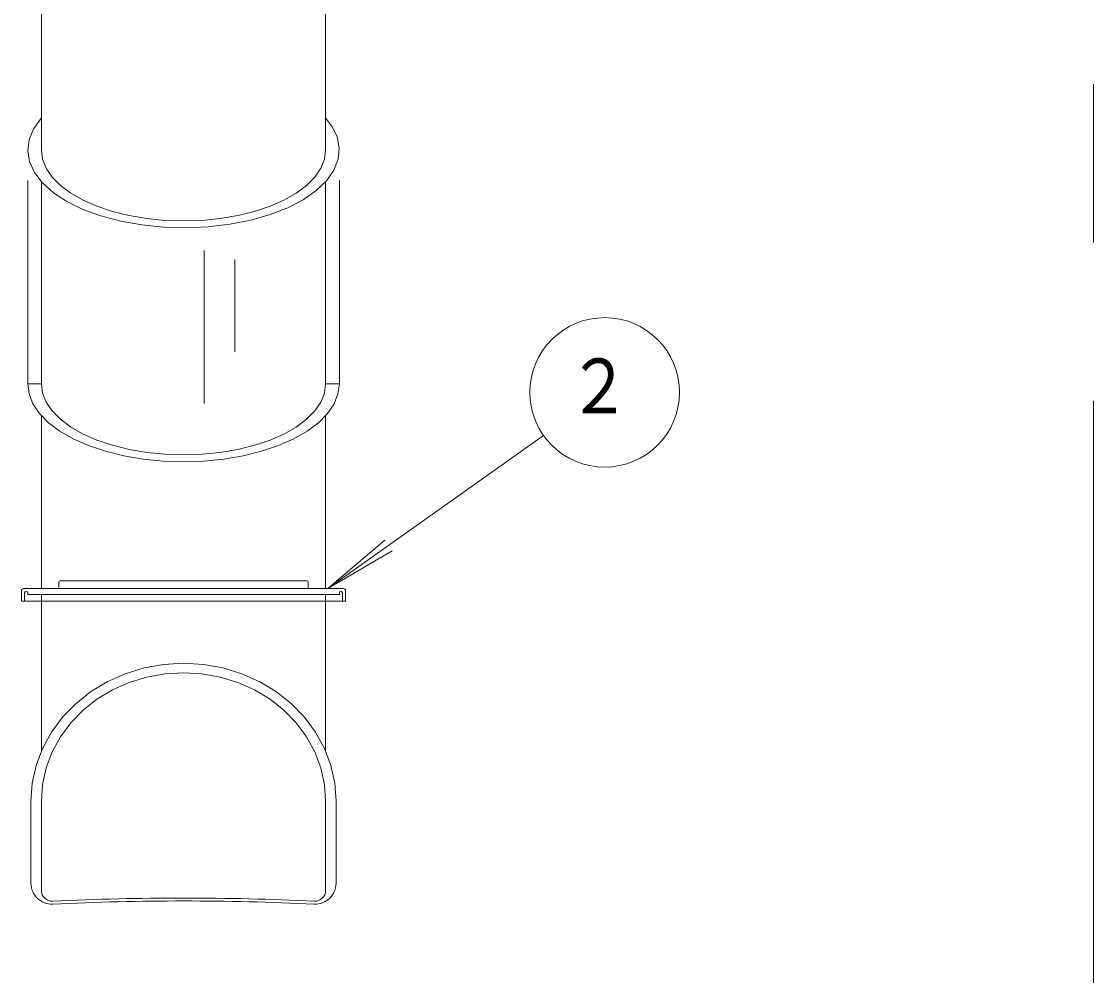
# Model space of a CAD drawing. Units: millimetres on the paper, scale 1:60. Extents: x 0 to 420, y -297 to 594.
# Drawn here: x 168.64 to 211.64, y 407.74 to 446.01 of the extents above; entities that cross this region are included whole.
import ezdxf
from ezdxf.enums import TextEntityAlignment as Align

# ---------------------------------------------------------------- set-up
doc = ezdxf.new("R2010")
doc.units = ezdxf.units.MM
doc.linetypes.add('USER1', pattern=[19.05, 12.7, -6.35])
doc.linetypes.add('USER3', pattern=[63.5, 31.75, -6.35, 6.35, -6.35, 6.35, -6.35])
doc.layers.add('LY_1', color=7, linetype='Continuous', lineweight=9)
doc.styles.add('ＭＳ ゴシック', font='')
doc.styles.get('ＭＳ ゴシック').set_extended_font_data('MS Gothic')

msp = doc.modelspace()

# ---------------------------------------------------------------- linework, layer by layer
at = {"layer": 'LY_1', "linetype": 'USER3', "lineweight": 18}
msp.add_line((211.639, 399.047), (211.639, 450.777), dxfattribs=at)
at = {"layer": 'LY_1'}
for p, q in [((169.439, 440.857), (169.439, 448.957)), ((180.839, 440.857), (180.839, 448.957)), ((169.439, 442.139), (169.131, 441.718)), ((181.119, 441.765), (180.839, 442.139)), ((169.131, 441.718), (168.946, 441.279)), ((181.302, 441.377), (181.119, 441.765)), ((168.946, 441.279), (168.889, 440.832)), ((181.387, 440.931), (181.302, 441.377)), ((168.889, 440.832), (168.96, 440.386)), ((169.439, 440.857), (169.487, 440.485)), ((180.79, 440.485), (180.839, 440.857)), ((181.344, 440.483), (181.387, 440.931)), ((168.96, 440.386), (169.159, 439.949)), ((169.487, 440.485), (169.633, 440.119)), ((180.644, 440.119), (180.79, 440.485)), ((181.173, 440.043), (181.344, 440.483)), ((169.159, 439.949), (169.48, 439.53)), ((169.633, 440.119), (169.873, 439.766)), ((180.405, 439.766), (180.644, 440.119)), ((180.878, 439.62), (181.173, 440.043)), ((168.889, 431.475), (168.889, 439.63)), ((169.439, 431.475), (169.439, 439.575)), ((169.48, 439.53), (169.918, 439.139)), ((169.873, 439.766), (170.202, 439.432)), ((180.075, 439.432), (180.405, 439.766)), ((180.466, 439.222), (180.878, 439.62)), ((180.839, 431.475), (180.839, 439.575)), ((181.389, 431.475), (181.389, 439.63)), ((169.918, 439.139), (170.463, 438.784)), ((170.202, 439.432), (170.617, 439.122)), ((170.617, 439.122), (171.108, 438.842)), ((179.169, 438.842), (179.661, 439.122)), ((179.661, 439.122), (180.075, 439.432)), ((179.943, 438.858), (180.466, 439.222)), ((170.463, 438.784), (171.104, 438.47)), ((171.108, 438.842), (171.669, 438.596)), ((178.609, 438.596), (179.169, 438.842)), ((179.322, 438.535), (179.943, 438.858)), ((171.104, 438.47), (171.828, 438.206)), ((171.669, 438.596), (172.289, 438.389)), ((171.828, 438.206), (172.62, 437.997)), ((172.289, 438.389), (172.957, 438.224)), ((172.957, 438.224), (173.663, 438.104)), ((176.614, 438.104), (177.32, 438.224)), ((177.32, 438.224), (177.989, 438.389)), ((177.837, 438.038), (178.615, 438.26)), ((177.989, 438.389), (178.609, 438.596)), ((178.615, 438.26), (179.322, 438.535)), ((172.62, 437.997), (173.464, 437.846)), ((173.464, 437.846), (174.342, 437.757)), ((173.663, 438.104), (174.395, 438.031)), ((174.342, 437.757), (175.237, 437.732)), ((174.395, 438.031), (175.139, 438.007)), ((175.139, 438.007), (175.883, 438.031)), ((175.237, 437.732), (176.13, 437.771)), ((175.883, 438.031), (176.614, 438.104)), ((176.13, 437.771), (177.002, 437.874)), ((177.002, 437.874), (177.837, 438.038)), ((168.889, 431.475), (168.942, 431.067)), ((169.439, 431.475), (169.487, 431.103)), ((180.79, 431.103), (180.839, 431.475)), ((181.335, 431.067), (181.389, 431.475)), ((168.942, 431.067), (169.102, 430.666)), ((169.487, 431.103), (169.633, 430.737)), ((180.644, 430.737), (180.79, 431.103)), ((181.176, 430.666), (181.335, 431.067)), ((169.102, 430.666), (169.364, 430.279)), ((169.633, 430.737), (169.873, 430.384)), ((180.405, 430.384), (180.644, 430.737)), ((180.913, 430.279), (181.176, 430.666)), ((169.364, 430.279), (169.726, 429.912)), ((169.439, 423.258), (169.439, 430.193)), ((169.873, 430.384), (170.202, 430.05)), ((170.202, 430.05), (170.617, 429.74)), ((179.661, 429.74), (180.075, 430.05)), ((180.075, 430.05), (180.405, 430.384)), ((180.551, 429.912), (180.913, 430.279)), ((180.839, 423.258), (180.839, 430.193)), ((169.726, 429.912), (170.18, 429.573)), ((170.18, 429.573), (170.719, 429.265)), ((170.617, 429.74), (171.108, 429.46)), ((179.169, 429.46), (179.661, 429.74)), ((179.558, 429.265), (180.097, 429.573)), ((180.097, 429.573), (180.551, 429.912)), ((170.719, 429.265), (171.334, 428.996)), ((171.108, 429.46), (171.669, 429.214)), ((171.669, 429.214), (172.289, 429.007)), ((177.989, 429.007), (178.609, 429.214)), ((178.609, 429.214), (179.169, 429.46)), ((178.943, 428.996), (179.558, 429.265)), ((171.334, 428.996), (172.014, 428.769)), ((172.014, 428.769), (172.747, 428.588)), ((172.289, 429.007), (172.957, 428.842)), ((172.957, 428.842), (173.663, 428.722)), ((173.663, 428.722), (174.395, 428.649)), ((175.883, 428.649), (176.614, 428.722)), ((176.614, 428.722), (177.32, 428.842)), ((177.32, 428.842), (177.989, 429.007)), ((177.53, 428.588), (178.264, 428.769)), ((178.264, 428.769), (178.943, 428.996)), ((172.747, 428.588), (173.521, 428.456)), ((173.521, 428.456), (174.323, 428.377)), ((174.323, 428.377), (175.139, 428.35)), ((174.395, 428.649), (175.139, 428.625)), ((175.139, 428.625), (175.883, 428.649)), ((175.139, 428.35), (175.955, 428.377)), ((175.955, 428.377), (176.756, 428.456)), ((176.756, 428.456), (177.53, 428.588)), ((180.089, 423.575), (170.189, 423.575)), ((168.639, 423.175), (168.639, 422.758)), ((168.722, 423.258), (181.555, 423.258)), ((168.889, 423.025), (168.889, 423.142)), ((170.139, 423.525), (170.139, 423.308)), ((180.139, 423.308), (180.139, 423.525)), ((181.389, 423.025), (181.389, 423.142)), ((181.639, 423.175), (181.639, 422.758)), ((181.639, 422.758), (168.639, 422.758)), ((181.389, 423.025), (168.889, 423.025)), ((169.439, 416.738), (169.439, 423.025)), ((180.839, 416.738), (180.839, 423.025)), ((174.34, 420.215), (173.556, 420.074)), ((175.139, 420.262), (174.34, 420.215)), ((175.937, 420.215), (175.139, 420.262)), ((176.722, 420.074), (175.937, 420.215)), ((172.798, 419.841), (172.08, 419.521)), ((173.556, 420.074), (172.798, 419.841)), ((173.663, 419.71), (172.957, 419.493)), ((174.395, 419.841), (173.663, 419.71)), ((175.139, 419.885), (174.395, 419.841)), ((175.883, 419.841), (175.139, 419.885)), ((176.614, 419.71), (175.883, 419.841)), ((177.32, 419.493), (176.614, 419.71)), ((177.479, 419.841), (176.722, 420.074)), ((178.197, 419.521), (177.479, 419.841)), ((172.08, 419.521), (171.415, 419.119)), ((172.957, 419.493), (172.289, 419.195)), ((177.989, 419.195), (177.32, 419.493)), ((178.862, 419.119), (178.197, 419.521)), ((171.415, 419.119), (170.814, 418.642)), ((172.289, 419.195), (171.669, 418.82)), ((178.609, 418.82), (177.989, 419.195)), ((179.464, 418.642), (178.862, 419.119)), ((170.814, 418.642), (170.286, 418.098)), ((171.669, 418.82), (171.108, 418.376)), ((179.169, 418.376), (178.609, 418.82)), ((179.991, 418.098), (179.464, 418.642)), ((170.286, 418.098), (169.842, 417.497)), ((171.108, 418.376), (170.617, 417.869)), ((179.661, 417.869), (179.169, 418.376)), ((180.436, 417.497), (179.991, 418.098)), ((170.617, 417.869), (170.202, 417.309)), ((180.075, 417.309), (179.661, 417.869)), ((169.842, 417.497), (169.488, 416.848)), ((170.202, 417.309), (169.873, 416.704)), ((180.405, 416.704), (180.075, 417.309)), ((180.79, 416.848), (180.436, 417.497)), ((169.488, 416.848), (169.23, 416.163)), ((169.873, 416.704), (169.633, 416.066)), ((180.644, 416.066), (180.405, 416.704)), ((181.047, 416.163), (180.79, 416.848)), ((169.23, 416.163), (169.074, 415.454)), ((169.633, 416.066), (169.487, 415.405)), ((180.79, 415.405), (180.644, 416.066)), ((181.203, 415.454), (181.047, 416.163)), ((169.074, 415.454), (169.022, 414.732)), ((169.487, 415.405), (169.439, 414.732)), ((180.839, 414.732), (180.79, 415.405)), ((181.255, 414.732), (181.203, 415.454)), ((169.022, 414.732), (169.022, 411.435)), ((169.439, 414.732), (169.439, 411.149)), ((180.839, 414.732), (180.839, 411.149)), ((181.255, 414.732), (181.255, 411.435))]:
    msp.add_line(p, q, dxfattribs=at)
at = {"layer": 'LY_1', "lineweight": 18}
for p, q in [((175.972, 436.825), (175.972, 430.683)), ((177.192, 436.455), (177.192, 432.755)), ((168.889, 431.475), (169.439, 431.475)), ((181.389, 431.475), (180.839, 431.475)), ((189.583, 429.395), (180.922, 423.258)), ((180.922, 423.258), (183.209, 425.199)), ((180.922, 423.258), (183.512, 424.773))]:
    msp.add_line(p, q, dxfattribs=at)
at = {"layer": 'LY_1', "linetype": 'USER1', "lineweight": 18}
for p, q in [((168.755, 423.058), (168.755, 422.758)), ((181.522, 423.058), (181.522, 422.758))]:
    msp.add_line(p, q, dxfattribs=at)
at = {"layer": 'LY_1', "lineweight": 18}
msp.add_circle((192.031, 431.129), 3, dxfattribs=at)
at = {"layer": 'LY_1'}
for centre, radius, start, end in [((170.189, 423.525), 0.05, 90, 180), ((180.089, 423.525), 0.05, 0, 90), ((168.722, 423.175), 0.0833, 90, 180), ((170.189, 423.308), 0.05, 180, 270), ((180.089, 423.308), 0.05, 270, 0), ((181.555, 423.175), 0.0833, 0, 90), ((169.855, 411.435), 0.833, 180, 272.7349), ((169.869, 411.149), 0.43, 180, 272.7349), ((180.422, 411.435), 0.833, 267.2651, 0), ((180.408, 411.149), 0.43, 267.2651, 0), ((175.139, 300.835), 110.009, 87.26508, 92.73492), ((175.139, 300.835), 109.893, 87.26508, 92.73492)]:
    msp.add_arc(centre, radius, start, end, dxfattribs=at)
at = {"layer": 'LY_1', "linetype": 'USER1', "lineweight": 18}
for centre, start, end in [((168.839, 423.058), 90, 180), ((181.439, 423.058), 0, 90)]:
    msp.add_arc(centre, 0.0833, start, end, dxfattribs=at)

# ---------------------------------------------------------------- texts
at = {"layer": 'LY_1', "style": 'ＭＳ ゴシック', "width": 0.85}
msp.add_text('２', height=2.199, dxfattribs=at).set_placement((190.531, 429.629), align=Align.BOTTOM_LEFT)

doc.saveas('drawing.dxf')
